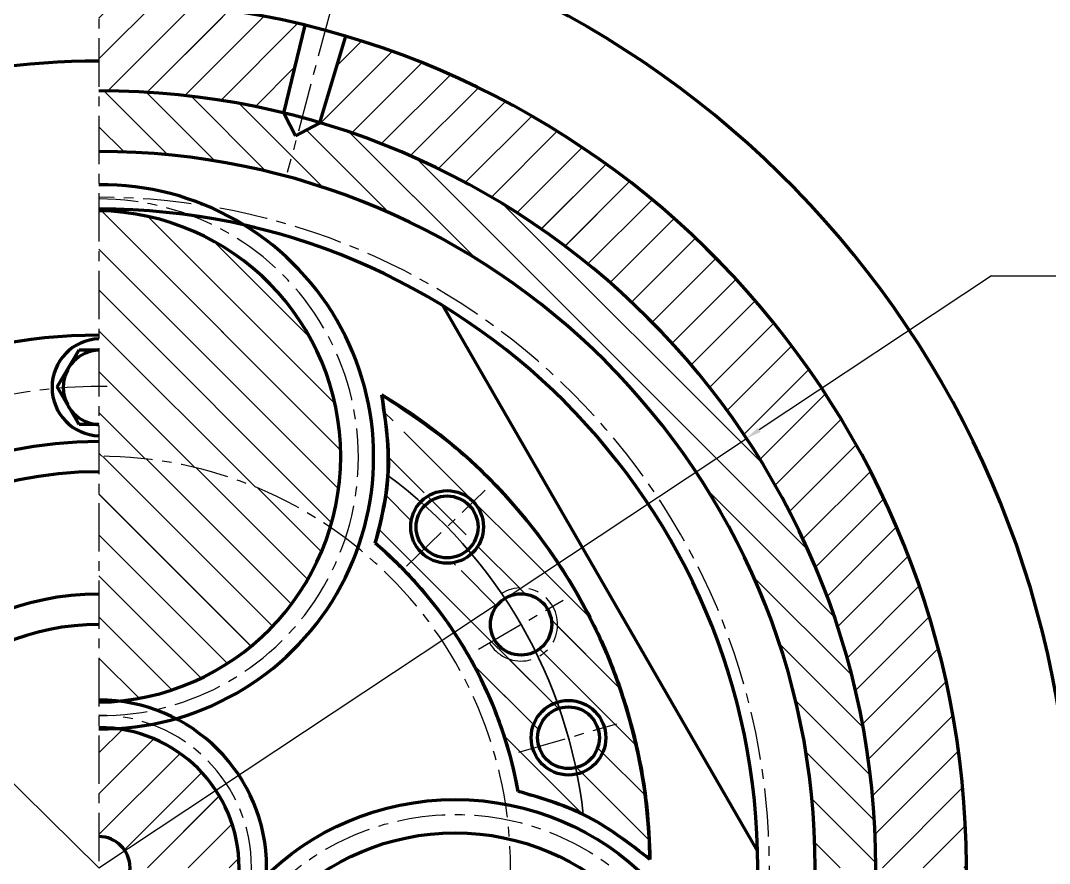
# Model space of a CAD drawing. Header units: millimetres. Extents: x -5 to 3318, y -968 to 297.
# Drawn here: x 3038.9 to 3207.5, y -310.6 to -172.4 of the extents above; entities that cross this region are included whole.
import ezdxf

# ---------------------------------------------------------------- set-up
doc = ezdxf.new("R2010")
doc.units = ezdxf.units.MM
doc.header["$LTSCALE"] = 0.25
doc.linetypes.add('CENTER', pattern=[50.800000000000004, 31.75, -6.35, 6.35, -6.35])
for name, color, linetype in [('中心线', 1, 'CENTER'), ('剖面线', 5, 'Continuous'), ('标注线', 6, 'Continuous')]:
    doc.layers.add(name, color=color, linetype=linetype)
doc.layers.add('粗实线', color=7, linetype='Continuous', lineweight=70)
doc.layers.add('细实线', color=7, linetype='Continuous', lineweight=35)
pattern_1 = [(44.99999999999999, (1713.881380572212, -1168.325432090005), (-3.347390469128526, 3.347390469128526), [])]
pattern_2 = [(135, (1713.881380572212, -1168.325432090005), (-3.347390469128526, -3.347390469128526), [])]

msp = doc.modelspace()

# ---------------------------------------------------------------- hatches: boundary and pattern name
at = {"layer": '剖面线'}
h = msp.add_hatch(dxfattribs=at)
h.set_pattern_fill('ANSI31', color=256, scale=1.491)
h.set_pattern_definition(pattern_1)
h.paths.add_polyline_path([(3069.370643456331, -152.8024593443137, 0.02776440579782968), (3051.704560572212, -151.8207259750345), (3051.704560572212, -183.8700611494017, -0.06010129012741888), (3081.999946803685, -187.524846431996), (3085.526246256878, -173.1223816134101, 0.0250897447048708), (3071.518909478474, -170.4292574747152)])
h = msp.add_hatch(dxfattribs=at)
h.set_pattern_fill('ANSI31', color=256, scale=1.491)
h.set_pattern_definition(pattern_1)
h.paths.add_polyline_path([(3081.477988479166, -174.6334001572313), (3080.932420572213, -174.5015120900049), (3074.022700572212, -173.2235120900049), (3073.119580572212, -172.9253120900048), (3072.365560572212, -172.3246520900049), (3071.841580572212, -171.6473120900049), (3071.489634442234, -170.4229361166983), (3057.960820504978, -184.023779442283, -0.02521831294488002), (3070.739330334812, -185.3001853927452)])
h = msp.add_hatch(dxfattribs=at)
h.set_pattern_fill('ANSI31', color=256, scale=1.491)
h.set_pattern_definition(pattern_1)
h.paths.add_polyline_path([(3092.168703022965, -174.9201222605773), (3087.949851108596, -189.1351519548413, -0.3320245672984651), (3179.094791512815, -311.2602920900049), (3193.922663264493, -311.2602920900049, 0.3320245672984657)])
h = msp.add_hatch(dxfattribs=at)
h.set_pattern_fill('ANSI31', color=256, scale=1.491, angle=90)
h.set_pattern_definition(pattern_2)
h.paths.add_polyline_path([(3169.148500572212, -311.2602920900049), (3179.094791512815, -311.2602920900049, 0.3320099201967718), (3087.956295742797, -189.1370648307238), (3087.769720572212, -189.2283320900047), (3083.939980572213, -191.2603520900049), (3081.994332202628, -187.5234718881044, 0.06008990525958085), (3051.704560572212, -183.8700611494017), (3051.704560572212, -193.8163520900049, -0.4142135623730949)])
h = msp.add_hatch(dxfattribs=at)
h.set_pattern_fill('ANSI31', color=256, scale=1.491, angle=90)
h.set_pattern_definition(pattern_2)
h.paths.add_polyline_path([(3103.121191363239, -194.8116228810322), (3097.163020572213, -192.3849920900049), (3090.853960572212, -190.131452090005), (3087.788354269385, -189.2192170160866), (3087.769720572212, -189.2283320900049), (3086.737338166731, -189.7761033996988), (3102.182861221106, -205.2177524829042, -0.1103675564034111), (3142.519560364914, -236.7907355224035), (3143.937540594072, -235.6279721118648)])
h = msp.add_hatch(dxfattribs=at)
h.set_pattern_fill('ANSI31', color=256, scale=1.491)
h.set_pattern_definition(pattern_1)
h.paths.add_polyline_path([(3121.877986995157, -204.9402038509342, -0.01966954791421269), (3130.016328578553, -210.7837379551163), (3138.954639240411, -201.8412031388819), (3137.965300572213, -201.0285320900049), (3132.329320572213, -196.8920720900049), (3130.834559637205, -195.9080837358041)])
h = msp.add_hatch(dxfattribs=at)
h.set_pattern_fill('ANSI31', color=256, scale=1.491, angle=90)
h.set_pattern_definition(pattern_2)
h.paths.add_polyline_path([(3051.704560572212, -203.5308383633506), (3051.704560572212, -243.781892090005, -0.1503417880637203), (3089.632723173365, -255.449997804269, 0.4976132130161363)])
h = msp.add_hatch(dxfattribs=at)
h.set_pattern_fill('ANSI31', color=256, scale=1.491, angle=90)
h.set_pattern_definition(pattern_2)
h.paths.add_polyline_path([(3053.465804322212, -204.442655840005), (3051.704560572212, -204.406712090005), (3051.704560572212, -212.9011520900049), (3051.704560572212, -216.8799920900049), (3089.810764382617, -254.8415964663076, 0.07888908817024542), (3091.31590129917, -242.2927528169623)])
h.paths.add_polyline_path([(3051.704560572212, -245.0598920900048), (3051.704560572212, -259.2627320900049), (3070.903592397609, -278.3894752019953), (3072.668020572213, -277.4444120900048), (3075.598900572213, -275.4166520900048), (3078.529780572213, -273.0864320900048), (3079.121794323271, -272.4771258410633)])
h = msp.add_hatch(dxfattribs=at)
h.set_pattern_fill('ANSI31', color=256, scale=1.491, angle=90)
h.set_pattern_definition(pattern_2)
edge = h.paths.add_edge_path(flags=16)
edge.add_arc((3108.792285343858, -255.3769014468348), 5.956809441988831, 0, 360)
edge = h.paths.add_edge_path(flags=16)
edge.add_arc((3128.695465914972, -289.9445194349375), 6.113233522151724, 0, 360)
edge = h.paths.add_edge_path()
edge.add_spline(control_points=[(3098.066140572213, -233.711252090005), (3102.248494184709, -236.4775856707307), (3108.934617715857, -240.8999874480049), (3118.804731683974, -250.3042719010831), (3126.736989510663, -260.2001996269456), (3133.289868059619, -271.843023680232), (3137.442691876092, -282.0721783766957), (3140.12764316312, -291.8731027389268), (3141.679308035571, -301.0505997814943), (3141.93529233972, -307.041975478012), (3142.056740722446, -309.884504792696)], knot_values=[0, 0, 0, 0, 15.00467693814223, 23.98724088121679, 40.79249221668559, 52.83415721822421, 63.95250566771708, 73.8236319408, 83.27189736926235, 91.80104366495398, 91.80104366495398, 91.80104366495398, 91.80104366495398], degree=3, periodic=0)
edge.add_spline(control_points=[(3142.056740722446, -309.884504792696), (3140.485158974543, -308.6695848991952), (3137.462945920607, -306.3332465149367), (3132.202951466049, -302.8436060919492), (3126.442397695766, -300.4762941302553), (3122.26221461565, -299.2656382132272), (3120.456440072948, -298.7426535513022)], knot_values=[0, 0, 0, 0, 5.960348073425344, 11.46198203023758, 18.87994143605276, 24.52141468833002, 24.52141468833002, 24.52141468833002, 24.52141468833002], degree=3, periodic=0)
edge.add_spline(control_points=[(3120.456438878589, -298.7426469914117), (3120.16677207095, -297.3043243192575), (3119.449087768083, -293.7407071665711), (3118.027663167582, -289.0494747327723), (3116.13641652301, -284.0603908865565), (3113.881945909264, -279.1634209038996), (3110.449200756409, -273.1591963909418), (3105.959607071762, -266.9803677103488), (3101.276410297052, -261.8349018135139), (3098.162356920577, -259.0749856515073), (3097.013920572212, -258.057152090005)], knot_values=[0, 0, 0, 0, 4.400385884644282, 10.90248448456386, 14.67369912568626, 20.40324552723906, 27.05564891239687, 35.39052564551628, 43.26755937138628, 47.86981490677522, 47.86981490677522, 47.86981490677522, 47.86981490677522], degree=3, periodic=0)
edge.add_spline(control_points=[(3097.013920572212, -258.057152090005), (3097.677373140168, -255.4667511714702), (3099.019130434614, -250.2279601924974), (3099.33054963172, -241.9544344858576), (3098.495556992708, -236.4774525076833), (3098.072272519349, -233.7009951787055)], knot_values=[0, 0, 0, 0, 8.0066393143482, 16.19251657601253, 24.60856229661827, 24.60856229661827, 24.60856229661827, 24.60856229661827], degree=3, periodic=0)
edge.add_arc((3120.919620623696, -271.3699783352871), 5.996906171730302, 209.9558881122272, 482.1071591646005)
h = msp.add_hatch(dxfattribs=at)
h.set_pattern_fill('ANSI31', color=256, scale=1.5, angle=90)
h.set_pattern_definition([(135, (-1565.667041879684, 70.37614809409546), (-3.367596045400933, -3.367596045400932), [])])
h.paths.add_polyline_path([(3051.704560572212, -243.781892090005), (3051.704560572212, -283.7577320900048, -0.02911152588393204), (3054.89899566784, -283.9438796064188, 0.3045297603801927), (3089.632723173365, -255.449997804269, 0.1503417880637201)])
h = msp.add_hatch(dxfattribs=at)
h.set_pattern_fill('ANSI31', color=256, scale=1.491, angle=90)
h.set_pattern_definition(pattern_2)
h.paths.add_polyline_path([(3126.919120572212, -270.9095720900049), (3126.919120572212, -272.1108920900049), (3126.816487894702, -272.4607762178792, -0.09596622022068119), (3125.982596963252, -274.5838784920496), (3125.943580572213, -274.6668920900049), (3125.873506001627, -274.7496089800256, -0.06228650054033034), (3124.888654676176, -275.8654930247067), (3139.711096013717, -290.7600733553028, 0.02891075497402056), (3136.758838312549, -280.7450649622696)])
h.paths.add_polyline_path([(3114.599200572212, -280.6010720900049), (3116.477860572213, -284.9590520900049), (3118.203160572213, -289.4703920900049), (3119.557840572213, -294.0541520900048), (3120.101615566029, -296.9300765423541, 0.1005086968085803), (3109.094505999877, -271.3866620410754), (3107.073357494644, -268.6245261553854, 0.001500118576454973), (3106.816527612361, -268.2930569167394), (3103.851220572212, -264.7453520900049), (3102.490083717295, -263.2567208858798, 0.02037724395363425), (3098.413670274995, -259.2817265053084), (3097.013920572211, -258.0571520900038, -0.006653665322872749), (3098.413670274996, -259.2817265053093), (3100.622140572212, -261.2138120900048), (3102.490083717295, -263.2567208858804, -0.01760660965893816), (3105.741794821363, -266.94901221488), (3113.529596018894, -260.5629074619138), (3113.772760572213, -260.8389320900048), (3116.852740572212, -264.8987120900049), (3117.748801631353, -266.2799105017177, -0.09376137776511245), (3119.827322587995, -265.4733887587828), (3120.230920572213, -265.3460120900048), (3121.585600572212, -265.3460120900048), (3122.099427089675, -265.4902725318161, -0.08577006335650572), (3124.004235870422, -266.2272132801634), (3124.214020572213, -266.3258120900049), (3124.429026772169, -266.5071651456205, -0.03780076330124856), (3125.121152319326, -267.0909579984401), (3125.193820572212, -267.1522520900048), (3125.227370159965, -267.1979071991109, -0.0839192988317247), (3126.359280741267, -268.8455018672181), (3126.693340572212, -269.4057920900049), (3126.919120572212, -270.8328920900049), (3126.919120572212, -272.1108920900049), (3126.816487894702, -272.4607762178792, -0.09596622022068119), (3125.982596963252, -274.5838784920496), (3125.943580572213, -274.6668920900049), (3125.873506001627, -274.7496089800256, -0.122338440868634), (3123.716331912291, -276.6748147701625), (3124.439800572213, -278.1217520900049), (3126.395140572212, -282.7821920900049), (3126.853333660141, -284.1154395030729, -0.2480653502705367), (3132.475074036965, -285.1397107456631), (3132.555100572212, -285.1848320900049), (3132.629970428537, -285.2657056612231, -0.2214148626458766), (3134.808699437124, -289.9445194349375, -1), (3122.582232392821, -289.9445194349375, -0.08101461004284945), (3122.899047165148, -288.0020586829406), (3113.559035070029, -278.6620465878215)])
h.paths.add_polyline_path([(3127.427732230558, -285.0448426033006), (3127.447360572212, -285.0357320900049), (3127.468206179788, -285.034548427745, -0.1208544263954986), (3129.879552424345, -285.0239584011329), (3130.075780572213, -285.0357320900049), (3130.426884519413, -285.1888731733584, -0.03107707243602769), (3131.002989093585, -285.4401528280505), (3131.277100572212, -285.5597120900048), (3131.47446283921, -285.7147253685381, -0.04227833095844106), (3132.14635596553, -286.2424470952825), (3132.329320572213, -286.3861520900049), (3132.49376060542, -286.5998312292008, -0.03304893543835657), (3132.901351399528, -287.1294689842573), (3133.083340572213, -287.3659520900048), (3133.174331119427, -287.5878802539424, -0.04766885483181102), (3133.539582079685, -288.4787362545742), (3133.607320572213, -288.6439520900049), (3133.625797543713, -288.8017982179673, -0.05699969041670086), (3133.756491675534, -289.9445194349375, -0.05946595887651442), (3133.614324511332, -291.1356583261227), (3133.607320572213, -291.1956920900049), (3133.585530967921, -291.2488374663242, -0.06430714297861377), (3133.093707421081, -292.4484070927645), (3133.083340572213, -292.4736920900049), (3133.066799745995, -292.4950923679927, -0.7655082731827797), (3123.63444015441, -289.9445194349375, -0.3418575461525258)], flags=16)
h.paths.add_polyline_path([(3115.895526764724, -271.3698687495649, -0.2684826078498157), (3118.416207488844, -267.0139390689278), (3118.428940572212, -267.0031520900048), (3118.447121613113, -266.9963180817231, -0.3305394831308864), (3124.389487236042, -267.7366233835259), (3124.516480572212, -267.8295920900049), (3124.689309772671, -268.0487466431636, -0.02723258778183352), (3125.027944413178, -268.4781493316411), (3125.342920572213, -268.8775520900049), (3125.521119140054, -269.3533086437689, -0.02732822913451999), (3125.713610201463, -269.8672234586649), (3125.794480572212, -270.0831320900049), (3125.810663205726, -270.2218403772562, -0.05769997533594749), (3125.943588168631, -271.3698687495649, -0.05547389342293069), (3125.820660196608, -272.4744394919061), (3125.794480572212, -272.7115520900048), (3125.342920572213, -273.8404520900048), (3125.127408905074, -274.1148406558979, -0.04391232920999932), (3124.583374581432, -274.8075029133183), (3124.516480572212, -274.8926720900049), (3124.472787643075, -274.9216907901115, -0.6682503081660337)], flags=16)
h = msp.add_hatch(dxfattribs=at)
h.set_pattern_fill('ANSI31', color=256, scale=1.491)
h.set_pattern_definition(pattern_1)
h.paths.add_polyline_path([(3054.483007466376, -288.4375746807061, -0.01557619196219713), (3051.704560572212, -288.4973469598489), (3051.704560572212, -306.1525520900049, -0.414213562373095), (3056.812300572213, -311.2602920900049), (3074.695780572212, -311.2602920900049, 0.3791602488922091)])
h = msp.add_hatch(dxfattribs=at)
h.set_pattern_fill('ANSI31', color=256, scale=1.491)
h.set_pattern_definition(pattern_1)
h.paths.add_polyline_path([(3057.792100572212, -311.2602920900049), (3071.918260572212, -311.2602920900049), (3074.552613731508, -308.6985224051149, 0.09577222936179654), (3071.951605892759, -300.3674801079626), (3070.728542860171, -298.4722521226219)])

# ---------------------------------------------------------------- linework, layer by layer
at = {"layer": '中心线'}
for p, q in [((3051.704560572212, -99.0611720900049), (3051.704560572212, -484.1609120900048)), ((3089.725060572212, -170.5184120900049), (3082.585300572212, -197.2712120900049)), ((3102.121660572212, -261.8144720900049), (3115.046500572212, -249.3411920900049)), ((3113.921860572212, -275.4166520900048), (3127.822240572212, -267.3780320900048)), ((3120.533380572213, -292.3245920900049), (3136.604406569373, -287.6382640367647))]:
    msp.add_line(p, q, dxfattribs=at)
msp.add_circle((3110.151678644609, -344.9837091112886), 42.45516000000006, dxfattribs=at)
for centre, radius, start, end in [((3051.704560572212, -311.2602920900049), 144.7974, 90, 270), ((3051.704560572212, -311.2602920900049), 109.9293, 270, 90), ((3051.879976417927, -243.9695039862759), 42.36475360598573, 269.7627599482439, 90.2372400517561), ((3051.704560572212, -311.2602920900049), 78.89946000000006, 88.99716511648394, 270), ((3051.704560572212, -311.2602920900049), 67.4783999999999, 270, 90), ((3120.919620623696, -271.3699783352871), 5.996906171730302, 209.9558881122272, 122.1071591646006), ((3051.704560572212, -311.2602920900049), 25.02323999999986, 270, 90)]:
    msp.add_arc(centre, radius, start, end, dxfattribs=at)
at = {"layer": '标注线'}
for p, q in [((3051.704560572213, -311.2602920900047), (2937.992032814396, -199.4996716825569)), ((3198.050308049309, -214.2086764840014), (3159.954314164155, -239.4726682187064)), ((3198.050308049309, -214.2086764840014), (3228.117709672845, -214.2086764840014)), ((3051.70456057221, -311.2602920900055), (3157.870828885699, -240.8543661214557))]:
    msp.add_line(p, q, dxfattribs=at)
msp.add_solid([(3159.724031180363, -239.1254206722973), (3160.184597147946, -239.8199157651155), (3157.870828885699, -240.8543661214557)], dxfattribs=at)
at = {"layer": '粗实线'}
for p, q in [((3081.999946803685, -187.5248464319961), (3085.526246256878, -173.1223816134101)), ((3087.948092430465, -189.141077657464), (3092.168703022965, -174.9201222605773)), ((3082.061320572212, -187.6521320900048), (3081.999946803685, -187.5248464319961)), ((3083.939980572213, -191.2603520900049), (3082.061320572212, -187.6521320900048)), ((3087.769720572212, -189.2283320900049), (3083.939980572213, -191.2603520900049)), ((3087.769720572212, -189.2283320900049), (3087.956295742797, -189.1370648307237)), ((3159.682780572212, -308.4785120900048), (3108.209200572213, -219.2102120900049)), ((3044.88439365991, -232.4205764817974), (3048.495334774426, -226.3464699552788)), ((3048.495334774426, -226.3464699552788), (3051.704560572212, -226.3236963941624)), ((3048.45427365991, -238.6037900187216), (3044.88439365991, -232.4205764817974)), ((3051.704560572212, -238.5929437533642), (3048.45427365991, -238.6037900187216))]:
    msp.add_line(p, q, dxfattribs=at)
for centre, radius in [((3108.792285343858, -255.3769014468348), 5.956809441988831), ((3108.792285343858, -255.3769014468347), 5.075871969657319), ((3120.919557466677, -271.3698687495649), 5.024030701953469), ((3128.695465914972, -289.9445194349375), 6.113233522151724), ((3128.695465914972, -289.9445194349375), 5.061025760562424), ((3110.110974865433, -344.9602234277382), 44.8809142932205), ((3110.110974865433, -344.9602234277382), 39.43018986903174)]:
    msp.add_circle(centre, radius, dxfattribs=at)
for centre, radius, start, end in [((3051.704560572212, -311.2602920900049), 159.4395661149704, 4.474090137168019, 173.9402723820782), ((3051.704560572212, -311.2602920900049), 157.19826, 90, 270), ((3051.704560572212, -311.2602920900049), 142.2181026922804, 355.9703860256883, 81.99128778855972), ((3051.704560572212, -311.2602920900049), 132.2517, 90, 273.908260203446), ((3051.704560572212, -311.2602920900049), 127.3902309406032, 270, 90), ((3051.704560572212, -311.2602920900049), 117.4439400000001, 270, 90), ((3052.134663563673, -243.8838295907262), 44.61559055563728, 269.447648959267, 90.55235104073301), ((3051.704560572212, -311.2602920900049), 108.0245074895143, 270, 90), ((3051.043462736514, -243.8270713226668), 40.30165556226996, 270.9399071634203, 89.0600928365797), ((3051.704560572212, -311.2602920900049), 87.31722000000005, 90, 270), ((3051.989484391393, -232.4883368572167), 7.968593023255181, 92.049096094599, 267.9509039054009), ((3051.989484391393, -232.4883368572167), 6.128330604749101, 92.66480717220549, 267.3351928277945), ((3051.704560572212, -311.2602920900049), 90.36265405900643, 0.872372023629812, 59.12751338211001), ((3051.704560572212, -311.2602920900049), 69.88103999999998, 90, 270), ((3051.704560572212, -311.2602920900049), 64.92240000000004, 90, 270), ((3051.704560572212, -311.2602920900049), 69.88213083091549, 10.31879923197014, 49.58130688122958), ((3051.704560572212, -311.2602920900049), 44.86206000000002, 90, 270), ((3051.704560572212, -311.2602920900049), 39.89915999999994, 90, 270), ((3051.704560572212, -311.2602920900049), 27.50256000000007, 270, 90), ((3051.704560572212, -311.2602920900049), 22.99121999999996, 270, 90), ((3051.704560572212, -311.2602920900049), 5.107740000000052, 270, 90)]:
    msp.add_arc(centre, radius, start, end, dxfattribs=at)
for points in [[(3097.013920572212, -258.057152090005), (3098.726324807259, -250.2357746636268), (3099.073559056269, -242.0572653300534), (3098.072272519349, -233.7009951787055)], [(3098.066140572213, -233.711252090005), (3099.099154616162, -246.9507739391935), (3097.013920572212, -258.057152090005)], [(3098.066140572213, -233.711252090005), (3110.26801301261, -242.443642310689), (3116.810978965706, -248.5979945534555), (3127.288230964002, -261.7373881091899), (3133.201844625405, -272.226948132039), (3137.378563681487, -282.5309614361307), (3140.001061521887, -292.047349352575), (3141.524549975245, -301.3719781676625), (3142.056740722446, -309.884504792696)], [(3120.456438878589, -298.7426469914117), (3119.532307491404, -294.4403944287423), (3117.675417443045, -288.2090827248245), (3116.335841300011, -284.6838032144267), (3113.941470124266, -279.4785473474871), (3110.637451847625, -273.7046462376236), (3105.746969713853, -266.9553237045434), (3100.417583187328, -261.1548668631052), (3097.013920572212, -258.057152090005)], [(3142.056740722446, -309.884504792696), (3131.112093883907, -302.5192782625205), (3120.456440072948, -298.7426535513022)], [(3142.056740722446, -309.884504792696), (3137.295722508672, -306.2986360381965), (3132.662449602507, -303.3320288225789), (3125.850045677239, -300.3965093616822), (3120.456440072948, -298.7426535513022)]]:
    msp.add_spline(points, degree=3, dxfattribs=at)
at = {"layer": '细实线'}
msp.add_arc((3051.704560572212, -311.2602920900049), 79.8871808826692, 6.28170794534029, 53.61066337615907, dxfattribs=at)

doc.saveas('drawing.dxf')
